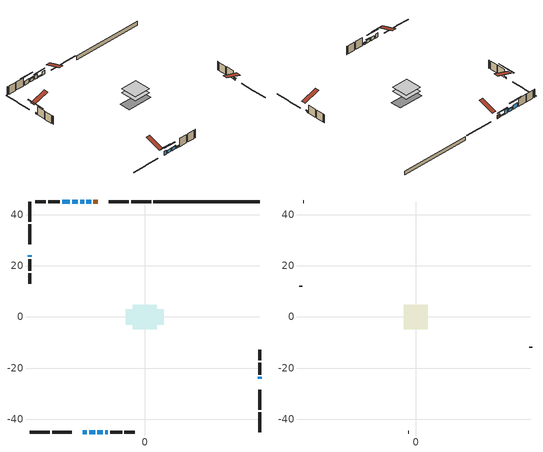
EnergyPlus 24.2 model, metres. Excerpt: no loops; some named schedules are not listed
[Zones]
conditioned space
 floor adiabatic (AdiabaticFloorConstruction): -4.74,-4.74 -4.74,4.74 4.74,4.74 4.74,-4.74 z2.63
 floor foundation (Slab1 construction): -7.36,-3.05 -7.36,3.05 7.36,3.05 7.36,-3.05 z-2.19
 wall outside (RimJoist1 construction): 2.49,45.04 -5.31,45.04 / -45.04,-45.04 -37.23,-45.04 / -45.04,45.04 -45.04,37.23 / 45.04,-45.04 45.04,-37.23 z0.19:0.49
 wall outside (RimJoist2 construction): -6.24,45.04 -14.04,45.04 / -36.31,-45.04 -28.5,-45.04 / -45.04,36.31 -45.04,28.5 / 45.04,-36.31 45.04,-28.5 z0.19:0.49
 wall outside (AdiabaticWallConstruction 1): -18.33,45.04 -20.09,45.04 z0.19:2.22
 wall outside (AdiabaticWallConstruction): 45.04,-24.22 45.04,-23.45 / -15.49,-45.04 -14.42,-45.04 z0.19:0.95; -21.02,45.04 -22.85,45.04 z0.19:0.8; -24.22,-45.04 -22.69,-45.04 / -23.78,45.04 -25.3,45.04 / -29.29,45.04 -32.34,45.04 z0.19:2.63; -21.76,-45.04 -19.48,-45.04 z0.19:2.17; -45.04,24.22 -45.04,23.6 z0.19:1.11; -26.23,45.04 -28.36,45.04 / -18.55,-45.04 -16.41,-45.04 z0.19:1.87
 wall outside (Wall1 construction): -33.27,45.04 -37.85,45.04 / -13.49,-45.04 -8.91,-45.04 / -45.04,22.68 -45.04,18.1 / 45.04,-22.52 45.04,-17.94 z0.19:5.07
 wall outside (Wall2 construction): -38.78,45.04 -42.88,45.04 / -7.98,-45.04 -3.88,-45.04 / -45.04,17.17 -45.04,13.07 / 45.04,-17.02 45.04,-12.92 z0.19:5.07
 wall foundation (FoundationWall1 construction): 3.42,45.04,-2.19 3.42,45.04,0.19 40.88,45.04,0.19 40.88,45.04,0.06 45.04,45.04,0.06 45.04,45.04,-2.19
 window (WindowConstruction): 45.04,-24.22 45.04,-23.45 z0.19:0.95
 window (WindowConstruction 6): -21.02,45.04 -22.85,45.04 z0.19:0.8
 window (WindowConstruction 7): -24.22,-45.04 -22.69,-45.04 z0.19:2.63
 window (WindowConstruction 8): -21.76,-45.04 -19.48,-45.04 z0.19:2.17
 window (WindowConstruction 9): -45.04,24.22 -45.04,23.61 z0.19:1.1
 window (WindowConstruction 1): -23.78,45.04 -25.3,45.04 z0.19:2.63
 window (WindowConstruction 2): -26.23,45.04 -28.36,45.04 z0.19:1.87
 window (WindowConstruction 3): -18.55,-45.04 -16.41,-45.04 z0.19:1.87
 window (WindowConstruction 4): -15.48,-45.04 -14.42,-45.04 z0.19:0.95
 window (WindowConstruction 5): -29.29,45.04 -32.34,45.04 z0.19:2.63
 door (Door): -18.33,45.04 -20.09,45.04 z0.19:2.22
 ceiling adiabatic (AdiabaticFloorConstruction): 4.74,-4.74 4.74,4.74 -4.74,4.74 -4.74,-4.74 z2.63
attic - vented
 floor to conditioned space (Floor1 construction Reversed): -4.73,-4.73 -4.73,4.73 4.73,4.73 4.73,-4.73 z5.07
 wall outside (Wall3 construction): -43.81,45.04 -44.11,45.04 / -2.95,-45.04 -2.65,-45.04 / -45.04,12.14 -45.04,11.84 / 45.04,-11.99 45.04,-11.69 z0.19:5.07
 roof outside (Roof1 construction): -17.4,45.04,5.07 -17.4,35.81,8.14 -14.97,35.81,8.14 -14.97,45.04,5.07; -25.14,-45.04,5.07 -25.14,-35.81,8.14 -27.57,-35.81,8.14 -27.57,-45.04,5.07; -45.04,25.14,5.07 -35.81,25.14,8.14 -35.81,27.57,8.14 -45.04,27.57,5.07; 45.04,-25.14,5.07 35.81,-25.14,8.14 35.81,-27.57,8.14 45.04,-27.57,5.07
shading: 45.04,-23.15 45.04,-24.51 45.34,-24.51 45.34,-23.15 z1.25; -25.44,45.04 -18.43,45.04 -18.43,45.34 -25.44,45.34 z3.39; -20.1,-45.04 -26.81,-45.04 -26.81,-45.34 -20.1,-45.34 z5.22; -16.89,-45.04 -24.35,-45.04 -24.35,-45.34 -16.89,-45.34 z4.76; -45.04,18.58 -45.04,29.24 -45.34,29.24 -45.34,18.58 z6.13; -25.6,45.04 -23.48,45.04 -23.48,45.34 -25.6,45.34 z2.93; -28.66,45.04 -25.93,45.04 -25.93,45.34 -28.66,45.34 z2.17; -16.11,-45.04 -18.85,-45.04 -18.85,-45.34 -16.11,-45.34 z2.17; -14.12,-45.04 -15.78,-45.04 -15.78,-45.34 -14.12,-45.34 z1.25; -34.93,45.04 -26.7,45.04 -26.7,45.34 -34.93,45.34 z5.22
[Building]
Building 1: Terrain=Suburbs
[Site:Location]
Montreal Intl AP_QC: Latitude {deg}=45.47; Longitude {deg}=-73.74; Time Zone {hr}=-5; Elevation {m}=36; Keep Site Location Information=Yes
[Site:GroundTemperature:Shallow]
2.07863, -0.316383, -0.508184, 0.628371, 5.19101, 9.73239, 13.6695, 16.1636, 16.3755, 14.347, 10.5102, 6.10817
[Site:WaterMainsTemperature]
Calculation Method=Schedule; Temperature Schedule=mains temperature schedule
[Material] Roughness=Rough; Thermal Absorptance=0.9
Name | Thickness {m} | Conductivity {W/m-K} | Density {kg/m3} | Specific Heat {J/kg-K} | Solar Absorptance | Visible Absorptance
asphalt or fiberglass shingles | 0.00635 | 0.162714 | 1121.4 | 1465.45 | 0.4 | 0.4
ceiling loosefill ins | 0.0846667 | 0.0480833 | 16.02 | 1046.75 | 0.7 | 0.7
ceiling stud and cavity | 0.1397 | 0.10928 | 65.682 | 1177.47 | 0.7 | 0.7
concrete 4.0 in. | 0.1016 | 1.803125 | 2242.8 | 837.4 | 0.7 | 0.7
concrete 8.0 in. | 0.2032 | 1.803125 | 2242.8 | 837.4 | 0.7 | 0.7
door material | 0.04445 | 0.0451087 | 512.64 | 1214.23 | 0.7 | 0.7
exterior vertical ins | 0.00630437 | 0.029427 | 32.04 | 1214.23 | 0.7 | 0.7
floor covering | 0.0127 | 0.0433444 | 54.468 | 1339.84 | 0.6 | 0.6
floor rigid ins; wall rigid ins | 0.512978 | 0.029427 | 32.04 | 1214.23 | 0.7 | 0.7
floor stud and cavity | 0.1397 | 1.75129 | 37.0049 | 1207.88 | 0.7 | 0.7
furniture material conditioned space 1 | 0.1524 | 0.115458 | 640.8 | 1214.23 | 0.6 | 0.6
gypsum board | 0.0127 | 0.160291 | 801 | 837.4 | 0.6 | 0.6
gypsum board 1 | 0.0127 | 0.160291 | 801 | 837.4 | 0.7 | 0.7
osb sheathing 0.5 in. | 0.0127 | 0.115458 | 512.64 | 1214.23 | 0.7 | 0.7
osb sheathing 0.75 in. | 0.01905 | 0.115458 | 512.64 | 1214.23 | 0.7 | 0.7
osb sheathing 2.0 in. | 0.0508 | 0.115458 | 512.64 | 1214.23 | 0.7 | 0.7
rim joist stud and cavity | 0.0508 | 0.0451784 | 125.044 | 1163.47 | 0.6 | 0.6
rim joist stud and cavity 1 | 0.0508 | 0.133825 | 125.044 | 1163.47 | 0.6 | 0.6
wall stud and cavity | 0.1397 | 0.0817921 | 139.0536 | 1170.24 | 0.7 | 0.7
wall stud and cavity 1 | 0.0889 | 6.9971 | 50.32683 | 1063.81 | 0.6 | 0.6
wall stud and cavity 2 | 0.0889 | 0.380278 | 52.3479 | 1209.89 | 0.7 | 0.7
wall stud and cavity 3 | 0.0889 | 0.391764 | 83.0341 | 1211.67 | 0.7 | 0.7
wood siding | 0.0254 | 0.102417 | 544.68 | 1172.36 | 0.4 | 0.4
wood siding 1 | 0.00254 | 0.102417 | 544.68 | 1172.36 | 0.4 | 0.4
wood siding 2; wood siding 3; wood siding 4 | 0.0254 | 0.102417 | 544.68 | 1172.36 | 0.7 | 0.7
[WindowMaterial:SimpleGlazingSystem]
Name | U-Factor {W/m2-K} | Solar Heat Gain Coefficient
WindowMaterial | 2.98833 | 0.52
WindowMaterial 1 | 2.89692 | 0.65
WindowMaterial 2 | 2.92871 | 0.61
WindowMaterial 3 | 2.97187 | 0.55
WindowMaterial 4 | 2.99571 | 0.51
WindowMaterial 5 | 2.887263 | 0.67
WindowMaterial 6 | 3.083154 | 0.36
[Construction]
AdiabaticFloorConstruction: floor stud and cavity, floor rigid ins, osb sheathing 0.75 in., floor covering
AdiabaticWallConstruction: wood siding 3, wall rigid ins, wall stud and cavity 2, gypsum board
AdiabaticWallConstruction 1: wood siding 4, wall rigid ins, wall stud and cavity 2, gypsum board
Door: door material
Floor1 construction Reversed: gypsum board, ceiling stud and cavity, ceiling loosefill ins
FoundationWall1 construction: concrete 8.0 in., gypsum board 1
furniture construction conditioned space 1: furniture material conditioned space 1
PartitionWallConstruction: gypsum board, wall stud and cavity 3, gypsum board
RimJoist1 construction: wood siding 2, osb sheathing 2.0 in., rim joist stud and cavity
RimJoist2 construction: wood siding 2, osb sheathing 2.0 in., rim joist stud and cavity 1
Roof1 construction: asphalt or fiberglass shingles
Slab1 construction: concrete 4.0 in.
Wall1 construction; Wall2 construction: wood siding, osb sheathing 0.5 in., wall stud and cavity, gypsum board
Wall3 construction: wood siding 1, wall stud and cavity 1
WindowConstruction: WindowMaterial
WindowConstruction 1; WindowConstruction 5; WindowConstruction 7: WindowMaterial 1
WindowConstruction 2; WindowConstruction 3: WindowMaterial 2
WindowConstruction 4: WindowMaterial 3
WindowConstruction 6: WindowMaterial 4
WindowConstruction 8: WindowMaterial 5
WindowConstruction 9: WindowMaterial 6
[Zone] Multiplier=1; Part of Total Floor Area=Yes
Name | Volume {m3}
attic - vented | 44.7452
conditioned space | 684.1
[Space]
Name | Zone | Volume {m3}
attic - vented 1 | attic - vented | 44.7452
conditioned space 1 | conditioned space | 684.1
[ZoneInfiltration:EffectiveLeakageArea]
infil attic - vented 1: Zone or Space=attic - vented 1; Schedule=Always On Discrete; Effective Air Leakage Area {cm2}=3586.4; Stack Coefficient=0.000552902; Wind Coefficient=1.58871e-05
[ZoneMixing]
whole house fan mix: Zone or Space=attic - vented; Schedule=Always On Continuous; Design Flow Rate Calculation Method=Flow/Zone; Design Flow Rate {m3/s}=0; Source Zone or Space=conditioned space
[SurfaceProperty:ExposedFoundationPerimeter]
Slab1: Exposed Perimeter Calculation Method=TotalExposedPerimeter; Total Exposed Perimeter {m}=41.617
[InternalMass] Zone or ZoneList=conditioned space; Space or SpaceList=conditioned space 1
Name | Construction | Surface Area {m2}
furniture mass conditioned space 1 | furniture construction conditioned space 1 | 71.7598
partition wall mass | PartitionWallConstruction | 179.399
[Lights]
interior lighting: Zone or ZoneList or Space or SpaceList=conditioned space 1; Schedule=interior lighting schedule; Design Level Calculation Method=LightingLevel; Lighting Level {W}=343.2; Return Air Fraction=0; Fraction Radiant=0.6; Fraction Visible=0.2; Fraction Replaceable=1
[People]
occupants: Zone or ZoneList or Space or SpaceList=conditioned space 1; Number of People Schedule=occupants schedule; Number of People Calculation Method=People; Number of People=3; Fraction Radiant=0.314171; Sensible Heat Fraction=0.56303; Activity Level Schedule=occupants activity schedule; Carbon Dioxide Generation Rate {m3/s-W}=0; Enable ASHRAE 55 Comfort Warnings=No; Mean Radiant Temperature Calculation Type=EnclosureAveraged
[ElectricEquipment] Zone or ZoneList or Space or SpaceList=conditioned space 1; Design Level Calculation Method=EquipmentLevel
Name | Schedule | Design Level {W} | Fraction Latent | Fraction Radiant | Fraction Lost
clothes dryer | clothes dryer schedule | 140.772 | 0.015 | 0.081 | 0.85
clothes washer | clothes washer schedule | 32.1985 | 0.03 | 0.162 | 0.7
cooking range | cooking range schedule | 215.147 | 0.08 | 0.432 | 0.2
dishwasher | dishwasher schedule | 66.8632 | 0.3 | 0.18 | 0.4
fridge | fridge schedule | 72.9452 | 0 | 0.6 | 0
mech vent bath fan 0 | mech vent bath fan 0 schedule | 50.2 | 0 | 0 | 1
mech vent bath fan 1 | mech vent bath fan 1 schedule | 50.2 | 0 | 0 | 1
mech vent bath fan 2 | mech vent bath fan 2 schedule | 50.2 | 0 | 0 | 1
mech vent bath fan 3 | mech vent bath fan 3 schedule | 50.2 | 0 | 0 | 1
mech vent house fan | mech vent house fan schedule | 0 | 0 | 0 | 1
mech vent house fan cfis | mech vent house fan cfis schedule | 0 | 0 | 0 | 0
mech vent range fan 0 | mech vent range fan 0 schedule | 57 | 0 | 0 | 1
misc plug loads | misc plug loads schedule | 494.7 | 0.045 | 0.513 | 0.1
whole house fan | Always On Discrete | 0 | 0 | 0 | 1
[OtherEquipment] Zone or ZoneList or Space or SpaceList=conditioned space 1; Design Level Calculation Method=EquipmentLevel
Name | Fuel Type | Schedule | Design Level {W} | Fraction Latent | Fraction Radiant | Fraction Lost
clothes dryer 1 | Electricity | clothes dryer schedule | 0 | 0.015 | 0.081 | 0.85
cooking range 1 | Electricity | cooking range schedule | 0 | 0.08 | 0.432 | 0.2
general water use latent | None | general water use schedule | 62.594 | 1 | 0 | 0
general water use sensible | None | general water use schedule | -61.6891 | 0 | 0.6 | 0
mech vent house fan latent load | None | Always On Discrete | 0 | 1 | 0 | 0
mech vent house fan sensible load | None | Always On Discrete | 0 | 0 | 0 | 0
water heater energy adjustment1 | Electricity | Always On Discrete | 0.01 | 0 | 0 | 1
[ZoneInfiltration:DesignFlowRate] Zone or ZoneList or Space or SpaceList=conditioned space 1; Schedule=Always On Discrete; Design Flow Rate Calculation Method=Flow/Zone; Design Flow Rate {m3/s}=0
infil flow; natural vent flow; whole house fan flow
[AvailabilityManager:Scheduled]
furnace airloop Availability Manager: Schedule=Always On Discrete
[Foundation:Kiva]
Foundation Kiva 1: Initial Indoor Air Temperature {C}=18; Wall Height Above Grade {m}=0.190012; Wall Depth Below Slab {m}=0.2032; Custom Block Material Name 1=exterior vertical ins; Custom Block Depth 1 {m}=2.38; Custom Block X Position 1 {m}=0.2159; Custom Block Z Position 1 {m}=0
[Foundation:Kiva:Settings]
Soil Conductivity {W/m-K}=0.849921; Soil Density {kg/m3}=1842.3; Soil Specific Heat {J/kg-K}=418.7; Ground Solar Absorptivity=0.9; Ground Thermal Absorptivity=0.9; Ground Surface Roughness {m}=0.03; Far-Field Width {m}=40; Deep-Ground Boundary Condition=ZeroFlux; Deep-Ground Depth {m}=40; Minimum Cell Dimension {m}=0.2; Maximum Cell Growth Coefficient=3; Simulation Timestep=Timestep
[Exterior:Lights]
exterior lighting: Schedule=exterior lighting schedule; Design Level {W}=75.6
[EnergyManagementSystem:GlobalVariable]
furnace_airloop_Fan_RTF
infil_program_Qfan
infil_program_Qinf
natural_vent_program_Qnv
natural_vent_program_Qwhf
[EnergyManagementSystem:Sensor]
Name | Output:Variable or Output:Meter Index Key | Output:Variable or Output:Meter
airflow_gain | infil flow | Infiltration Sensible Heat Gain Energy
airflow_gain_1 | natural vent flow | Infiltration Sensible Heat Gain Energy
airflow_gain_2 | whole house fan flow | Infiltration Sensible Heat Gain Energy
airflow_loss | infil flow | Infiltration Sensible Heat Loss Energy
airflow_loss_1 | natural vent flow | Infiltration Sensible Heat Loss Energy
airflow_loss_2 | whole house fan flow | Infiltration Sensible Heat Loss Energy
clg_load_cond |  | Cooling:EnergyTransfer:Zone:CONDITIONED SPACE
clg_sp_s; clg_sp_s_1 | cooling setpoint | Schedule Value
clothes_dryer_exhaust_0_sch_s | clothes dryer exhaust 0 schedule | Schedule Value
cool_season | cooling season schedule | Schedule Value
htg_load_cond |  | Heating:EnergyTransfer:Zone:CONDITIONED SPACE
htg_sp_s; htg_sp_s_1 | heating setpoint | Schedule Value
ig_ee_conv | clothes dryer | Electric Equipment Convective Heating Energy
ig_ee_conv_2 | cooking range | Electric Equipment Convective Heating Energy
ig_ee_conv_4 | fridge | Electric Equipment Convective Heating Energy
ig_ee_conv_5 | misc plug loads | Electric Equipment Convective Heating Energy
ig_ee_conv_6 | whole house fan | Electric Equipment Convective Heating Energy
ig_ee_rad | clothes dryer | Electric Equipment Radiant Heating Energy
ig_ee_rad_2 | cooking range | Electric Equipment Radiant Heating Energy
ig_ee_rad_4 | fridge | Electric Equipment Radiant Heating Energy
ig_ee_rad_5 | misc plug loads | Electric Equipment Radiant Heating Energy
ig_ee_rad_6 | whole house fan | Electric Equipment Radiant Heating Energy
ig_lgt_conv | interior lighting | Lights Convective Heating Energy
ig_lgt_rad | interior lighting | Lights Radiant Heating Energy
ig_lgt_vis | interior lighting | Lights Visible Radiation Heating Energy
ig_oe_conv | clothes dryer 1 | Other Equipment Convective Heating Energy
ig_oe_conv_1 | cooking range 1 | Other Equipment Convective Heating Energy
ig_oe_conv_2 | general water use latent | Other Equipment Convective Heating Energy
ig_oe_conv_3 | general water use sensible | Other Equipment Convective Heating Energy
ig_oe_conv_4 | water heater energy adjustment1 | Other Equipment Convective Heating Energy
ig_oe_rad | clothes dryer 1 | Other Equipment Radiant Heating Energy
ig_oe_rad_1 | cooking range 1 | Other Equipment Radiant Heating Energy
ig_oe_rad_2 | general water use latent | Other Equipment Radiant Heating Energy
ig_oe_rad_3 | general water use sensible | Other Equipment Radiant Heating Energy
ig_oe_rad_4 | water heater energy adjustment1 | Other Equipment Radiant Heating Energy
ig_ppl_conv | occupants | People Convective Heating Energy
ig_ppl_rad | occupants | People Radiant Heating Energy
im_conv | furniture mass conditioned space 1 | Surface Inside Face Convection Heat Gain Energy
im_conv_1 | partition wall mass | Surface Inside Face Convection Heat Gain Energy
im_ig | furniture mass conditioned space 1 | Surface Inside Face Internal Gains Radiation Heat Gain Energy
im_ig_1 | partition wall mass | Surface Inside Face Internal Gains Radiation Heat Gain Energy
im_lgt | furniture mass conditioned space 1 | Surface Inside Face Lights Radiation Heat Gain Energy
im_lgt_1 | partition wall mass | Surface Inside Face Lights Radiation Heat Gain Energy
im_sol | furniture mass conditioned space 1 | Surface Inside Face Solar Radiation Heat Gain Energy
im_sol_1 | partition wall mass | Surface Inside Face Solar Radiation Heat Gain Energy
im_surf | furniture mass conditioned space 1 | Surface Inside Face Net Surface Thermal Radiation Heat Gain Energy
im_surf_1 | partition wall mass | Surface Inside Face Net Surface Thermal Radiation Heat Gain Energy
mech_vent_bath_fan_0_sch_s | mech vent bath fan 0 schedule | Schedule Value
mech_vent_bath_fan_1_sch_s | mech vent bath fan 1 schedule | Schedule Value
mech_vent_bath_fan_2_sch_s | mech vent bath fan 2 schedule | Schedule Value
mech_vent_bath_fan_3_sch_s | mech vent bath fan 3 schedule | Schedule Value
mech_vent_range_fan_0_sch_s | mech vent range fan 0 schedule | Schedule Value
mv_conv | mech vent bath fan 0 | Electric Equipment Convective Heating Energy
mv_conv_1 | mech vent bath fan 1 | Electric Equipment Convective Heating Energy
mv_conv_2 | mech vent bath fan 2 | Electric Equipment Convective Heating Energy
mv_conv_3 | mech vent bath fan 3 | Electric Equipment Convective Heating Energy
mv_conv_4 | mech vent house fan | Electric Equipment Convective Heating Energy
mv_conv_5 | mech vent house fan cfis | Electric Equipment Convective Heating Energy
mv_conv_6 | mech vent range fan 0 | Electric Equipment Convective Heating Energy
mv_conv_7 | mech vent house fan latent load | Other Equipment Convective Heating Energy
mv_conv_8 | mech vent house fan sensible load | Other Equipment Convective Heating Energy
mv_rad | mech vent bath fan 0 | Electric Equipment Radiant Heating Energy
mv_rad_1 | mech vent bath fan 1 | Electric Equipment Radiant Heating Energy
mv_rad_2 | mech vent bath fan 2 | Electric Equipment Radiant Heating Energy
mv_rad_3 | mech vent bath fan 3 | Electric Equipment Radiant Heating Energy
mv_rad_4 | mech vent house fan | Electric Equipment Radiant Heating Energy
mv_rad_5 | mech vent house fan cfis | Electric Equipment Radiant Heating Energy
mv_rad_6 | mech vent range fan 0 | Electric Equipment Radiant Heating Energy
mv_rad_7 | mech vent house fan latent load | Other Equipment Radiant Heating Energy
mv_rad_8 | mech vent house fan sensible load | Other Equipment Radiant Heating Energy
natural_vent_s | natural vent schedule | Schedule Value
out_pb_s |  | Site Outdoor Air Barometric Pressure
out_wt_s |  | Site Outdoor Air Humidity Ratio
site_vw_s |  | Site Wind Speed
ss_back_out | Window1 | Surface Window Shortwave from Zone Back Out Window Heat Transfer Rate
ss_back_out_1 | Window10 | Surface Window Shortwave from Zone Back Out Window Heat Transfer Rate
ss_back_out_2 | Window12 | Surface Window Shortwave from Zone Back Out Window Heat Transfer Rate
ss_back_out_3 | Window13 | Surface Window Shortwave from Zone Back Out Window Heat Transfer Rate
ss_back_out_4 | Window14 | Surface Window Shortwave from Zone Back Out Window Heat Transfer Rate
ss_back_out_5 | Window2 | Surface Window Shortwave from Zone Back Out Window Heat Transfer Rate
ss_back_out_6 | Window3 | Surface Window Shortwave from Zone Back Out Window Heat Transfer Rate
ss_back_out_7 | Window5 | Surface Window Shortwave from Zone Back Out Window Heat Transfer Rate
ss_back_out_8 | Window7 | Surface Window Shortwave from Zone Back Out Window Heat Transfer Rate
ss_back_out_9 | Window8 | Surface Window Shortwave from Zone Back Out Window Heat Transfer Rate
ss_conv | Door1 | Surface Inside Face Convection Heat Gain Energy
ss_conv_1 | Window1 | Surface Inside Face Convection Heat Gain Energy
ss_conv_10 | Window8 | Surface Inside Face Convection Heat Gain Energy
ss_conv_2 | Window10 | Surface Inside Face Convection Heat Gain Energy
ss_conv_3 | Window12 | Surface Inside Face Convection Heat Gain Energy
ss_conv_4 | Window13 | Surface Inside Face Convection Heat Gain Energy
ss_conv_5 | Window14 | Surface Inside Face Convection Heat Gain Energy
ss_conv_6 | Window2 | Surface Inside Face Convection Heat Gain Energy
ss_conv_7 | Window3 | Surface Inside Face Convection Heat Gain Energy
ss_conv_8 | Window5 | Surface Inside Face Convection Heat Gain Energy
ss_conv_9 | Window7 | Surface Inside Face Convection Heat Gain Energy
ss_ig | Door1 | Surface Inside Face Internal Gains Radiation Heat Gain Energy
ss_ig_1 | Window1 | Surface Inside Face Internal Gains Radiation Heat Gain Energy
ss_ig_10 | Window8 | Surface Inside Face Internal Gains Radiation Heat Gain Energy
ss_ig_2 | Window10 | Surface Inside Face Internal Gains Radiation Heat Gain Energy
ss_ig_3 | Window12 | Surface Inside Face Internal Gains Radiation Heat Gain Energy
ss_ig_4 | Window13 | Surface Inside Face Internal Gains Radiation Heat Gain Energy
ss_ig_5 | Window14 | Surface Inside Face Internal Gains Radiation Heat Gain Energy
ss_ig_6 | Window2 | Surface Inside Face Internal Gains Radiation Heat Gain Energy
ss_ig_7 | Window3 | Surface Inside Face Internal Gains Radiation Heat Gain Energy
ss_ig_8 | Window5 | Surface Inside Face Internal Gains Radiation Heat Gain Energy
ss_ig_9 | Window7 | Surface Inside Face Internal Gains Radiation Heat Gain Energy
ss_lgt | Door1 | Surface Inside Face Lights Radiation Heat Gain Energy
ss_sol | Door1 | Surface Inside Face Solar Radiation Heat Gain Energy
ss_surf | Door1 | Surface Inside Face Net Surface Thermal Radiation Heat Gain Energy
ss_surf_1 | Window1 | Surface Inside Face Net Surface Thermal Radiation Heat Gain Energy
ss_surf_10 | Window8 | Surface Inside Face Net Surface Thermal Radiation Heat Gain Energy
ss_surf_2 | Window10 | Surface Inside Face Net Surface Thermal Radiation Heat Gain Energy
ss_surf_3 | Window12 | Surface Inside Face Net Surface Thermal Radiation Heat Gain Energy
ss_surf_4 | Window13 | Surface Inside Face Net Surface Thermal Radiation Heat Gain Energy
ss_surf_5 | Window14 | Surface Inside Face Net Surface Thermal Radiation Heat Gain Energy
ss_surf_6 | Window2 | Surface Inside Face Net Surface Thermal Radiation Heat Gain Energy
ss_surf_7 | Window3 | Surface Inside Face Net Surface Thermal Radiation Heat Gain Energy
ss_surf_8 | Window5 | Surface Inside Face Net Surface Thermal Radiation Heat Gain Energy
ss_surf_9 | Window7 | Surface Inside Face Net Surface Thermal Radiation Heat Gain Energy
ss_trans_in | Window1 | Surface Window Transmitted Solar Radiation Rate
ss_trans_in_1 | Window10 | Surface Window Transmitted Solar Radiation Rate
ss_trans_in_2 | Window12 | Surface Window Transmitted Solar Radiation Rate
ss_trans_in_3 | Window13 | Surface Window Transmitted Solar Radiation Rate
ss_trans_in_4 | Window14 | Surface Window Transmitted Solar Radiation Rate
ss_trans_in_5 | Window2 | Surface Window Transmitted Solar Radiation Rate
ss_trans_in_6 | Window3 | Surface Window Transmitted Solar Radiation Rate
ss_trans_in_7 | Window5 | Surface Window Transmitted Solar Radiation Rate
ss_trans_in_8 | Window7 | Surface Window Transmitted Solar Radiation Rate
ss_trans_in_9 | Window8 | Surface Window Transmitted Solar Radiation Rate
ss_trans_out | Window1 | Surface Inside Face Initial Transmitted Diffuse Transmitted Out Window Solar Radiation Rate
ss_trans_out_1 | Window10 | Surface Inside Face Initial Transmitted Diffuse Transmitted Out Window Solar Radiation Rate
ss_trans_out_2 | Window12 | Surface Inside Face Initial Transmitted Diffuse Transmitted Out Window Solar Radiation Rate
ss_trans_out_3 | Window13 | Surface Inside Face Initial Transmitted Diffuse Transmitted Out Window Solar Radiation Rate
ss_trans_out_4 | Window14 | Surface Inside Face Initial Transmitted Diffuse Transmitted Out Window Solar Radiation Rate
ss_trans_out_5 | Window2 | Surface Inside Face Initial Transmitted Diffuse Transmitted Out Window Solar Radiation Rate
ss_trans_out_6 | Window3 | Surface Inside Face Initial Transmitted Diffuse Transmitted Out Window Solar Radiation Rate
ss_trans_out_7 | Window5 | Surface Inside Face Initial Transmitted Diffuse Transmitted Out Window Solar Radiation Rate
ss_trans_out_8 | Window7 | Surface Inside Face Initial Transmitted Diffuse Transmitted Out Window Solar Radiation Rate
ss_trans_out_9 | Window8 | Surface Inside Face Initial Transmitted Diffuse Transmitted Out Window Solar Radiation Rate
s_conv | Floor1 | Surface Inside Face Convection Heat Gain Energy
s_conv_1 | FoundationWall1 | Surface Inside Face Convection Heat Gain Energy
s_conv_10 | RimJoist2:270 | Surface Inside Face Convection Heat Gain Energy
s_conv_11 | RimJoist2:90 | Surface Inside Face Convection Heat Gain Energy
s_conv_12 | Slab1 | Surface Inside Face Convection Heat Gain Energy
s_conv_13 | Wall1:0 | Surface Inside Face Convection Heat Gain Energy
s_conv_14 | Wall1:180 | Surface Inside Face Convection Heat Gain Energy
s_conv_15 | Wall1:270 | Surface Inside Face Convection Heat Gain Energy
s_conv_16 | Wall1:90 | Surface Inside Face Convection Heat Gain Energy
s_conv_17 | Wall2:0 | Surface Inside Face Convection Heat Gain Energy
s_conv_18 | Wall2:180 | Surface Inside Face Convection Heat Gain Energy
s_conv_19 | Wall2:270 | Surface Inside Face Convection Heat Gain Energy
s_conv_2 | inferred conditioned ceiling | Surface Inside Face Convection Heat Gain Energy
s_conv_20 | Wall2:90 | Surface Inside Face Convection Heat Gain Energy
s_conv_3 | inferred conditioned floor | Surface Inside Face Convection Heat Gain Energy
s_conv_4 | RimJoist1:0 | Surface Inside Face Convection Heat Gain Energy
s_conv_5 | RimJoist1:180 | Surface Inside Face Convection Heat Gain Energy
s_conv_6 | RimJoist1:270 | Surface Inside Face Convection Heat Gain Energy
s_conv_7 | RimJoist1:90 | Surface Inside Face Convection Heat Gain Energy
s_conv_8 | RimJoist2:0 | Surface Inside Face Convection Heat Gain Energy
s_conv_9 | RimJoist2:180 | Surface Inside Face Convection Heat Gain Energy
